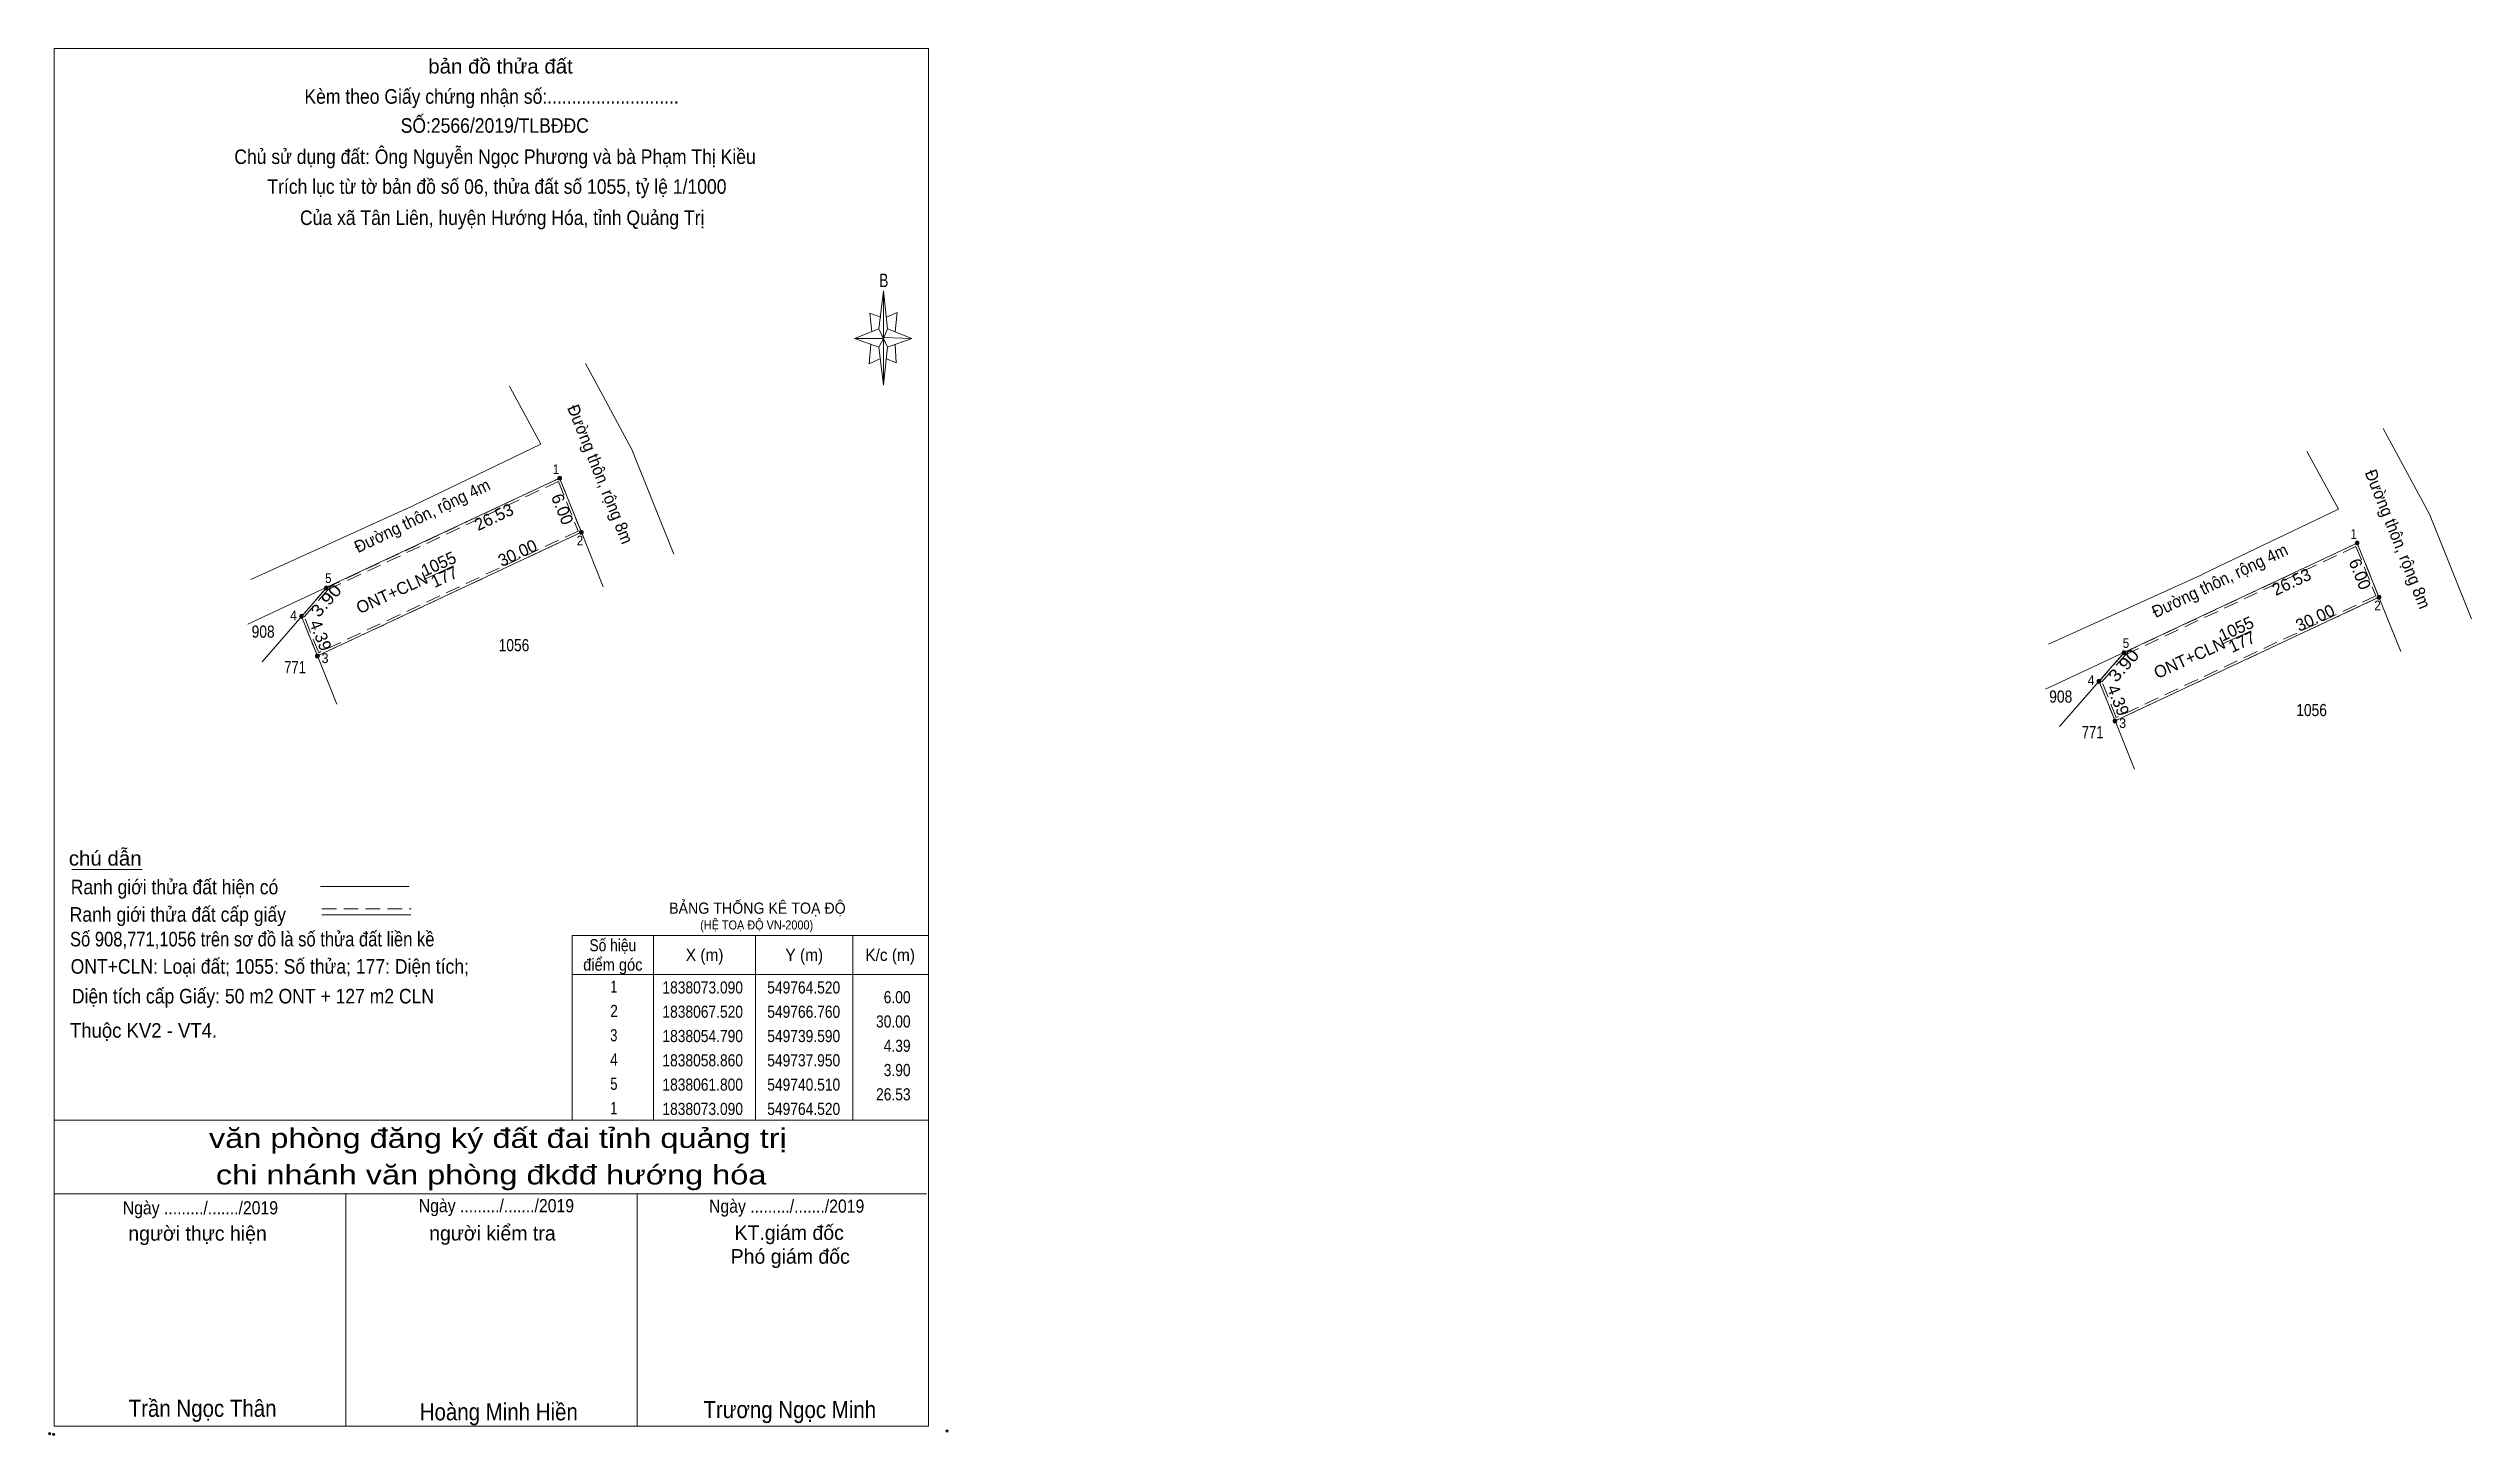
# Model space of a CAD drawing. Header units: metres. Extents: x 549527 to 549776, y 1837981 to 1838124.
import ezdxf
from ezdxf.enums import TextEntityAlignment as Align

# ---------------------------------------------------------------- set-up
doc = ezdxf.new("R2010")
doc.units = ezdxf.units.M
doc.header["$LTSCALE"] = 0.5
doc.header["$PDMODE"] = 32
doc.header["$PDSIZE"] = 0.25
doc.linetypes.add('MEDIUM_DASHED', pattern=[4.5, 3, -1.5])
for name, color, linetype, lineweight in [('1', 7, 'MEDIUM_DASHED', 13), ('10', 7, 'Continuous', 13), ('17', 7, 'Continuous', 13), ('23', 7, 'Continuous', 13), ('5', 7, 'Continuous', 13), ('6', 7, 'Continuous', 13), ('63', 7, 'Continuous', 13)]:
    doc.layers.add(name, color=color, linetype=linetype, lineweight=lineweight)

msp = doc.modelspace()

# ---------------------------------------------------------------- hatches: boundary and pattern name
at = {"layer": '63'}
for points in [[(549579.68, 1838079.77, 1), (549579.28, 1838079.77, 1)], [(549581.92, 1838074.2, 1), (549581.52, 1838074.2, 1)], [(549764.72, 1838073.09, 1), (549764.32, 1838073.09, 1)], [(549555.67, 1838068.48, 1), (549555.27, 1838068.48, 1)], [(549766.96, 1838067.52, 1), (549766.56, 1838067.52, 1)], [(549553.11, 1838065.54, 1), (549552.71, 1838065.54, 1)], [(549554.75, 1838061.47, 1), (549554.35, 1838061.47, 1)], [(549740.71, 1838061.8, 1), (549740.31, 1838061.8, 1)], [(549738.15, 1838058.86, 1), (549737.75, 1838058.86, 1)], [(549739.79, 1838054.79, 1), (549739.39, 1838054.79, 1)]]:
    msp.add_hatch(color=256, dxfattribs=at).paths.add_polyline_path(points)

# ---------------------------------------------------------------- linework, layer by layer
at = {"layer": '1'}
for points in [[(549579.48, 1838079.77), (549581.72, 1838074.2), (549554.55, 1838061.47), (549552.91, 1838065.54), (549555.47, 1838068.48)], [(549579.35, 1838079.43), (549581.4, 1838074.33), (549554.68, 1838061.81), (549553.2, 1838065.49), (549555.62, 1838068.28)], [(549764.52, 1838073.09), (549766.76, 1838067.52), (549739.59, 1838054.79), (549737.95, 1838058.86), (549740.51, 1838061.8)], [(549764.39, 1838072.75), (549766.44, 1838067.65), (549739.72, 1838055.13), (549738.24, 1838058.81), (549740.66, 1838061.6)]]:
    msp.add_lwpolyline(points, close=True, dxfattribs=at)
at = {"layer": '10'}
for p, q in [((549581.72, 1838074.2), (549579.48, 1838079.77)), ((549581.72, 1838074.2), (549583.98, 1838068.6)), ((549766.76, 1838067.52), (549764.52, 1838073.09)), ((549554.55, 1838061.47), (549552.91, 1838065.54)), ((549766.76, 1838067.52), (549769.02, 1838061.92)), ((549556.55, 1838056.51), (549554.55, 1838061.47)), ((549739.59, 1838054.79), (549737.95, 1838058.86)), ((549741.59, 1838049.83), (549739.59, 1838054.79))]:
    msp.add_line(p, q, dxfattribs=at)
at = {"layer": '17'}
msp.add_line((549529.27, 1838039.49), (549536.51, 1838039.49), dxfattribs=at)
at = {"layer": '23'}
for p, q in [((549563.57, 1838076.56), (549577.54, 1838083.27)), ((549586.91, 1838082.74), (549591.25, 1838071.96)), ((549547.4, 1838064.74), (549579.48, 1838079.77)), ((549547.71, 1838069.35), (549563.61, 1838076.58)), ((549748.61, 1838069.88), (549762.58, 1838076.59)), ((549771.95, 1838076.06), (549776.29, 1838065.28)), ((549554.55, 1838061.47), (549581.72, 1838074.2)), ((549732.44, 1838058.06), (549764.52, 1838073.09)), ((549548.85, 1838060.88), (549555.47, 1838068.48)), ((549732.75, 1838062.67), (549748.65, 1838069.9)), ((549739.59, 1838054.79), (549766.76, 1838067.52)), ((549733.89, 1838054.2), (549740.51, 1838061.8))]:
    msp.add_line(p, q, dxfattribs=at)
for points in [[(549582.15, 1838091.57), (549583.48, 1838089.11), (549586.91, 1838082.74)], [(549574.32, 1838089.23), (549574.38, 1838089.11), (549577.54, 1838083.27)], [(549767.19, 1838084.89), (549768.52, 1838082.43), (549771.95, 1838076.06)], [(549759.36, 1838082.55), (549759.42, 1838082.43), (549762.58, 1838076.59)]]:
    msp.add_lwpolyline(points, dxfattribs=at)
at = {"layer": '5'}
for p, q in [((549612.33, 1838095.14), (549612.83, 1838099.04)), ((549613.23, 1838095.14), (549615.73, 1838094.14)), ((549612.33, 1838093.24), (549609.83, 1838094.14)), ((549613.23, 1838093.24), (549612.83, 1838089.34)), ((549614.03, 1838093.54), (549614.13, 1838091.64)), ((549614.13, 1838091.64), (549613.13, 1838092.04)), ((549527.46, 1838013.7), (549617.46, 1838013.7)), ((549527.46, 1838006.1), (549617.26, 1838006.1)), ((549527.46, 1838006.1), (549617.26, 1838006.1)), ((549527.46, 1838006.1), (549617.26, 1838006.1)), ((549557.46, 1837982.2), (549557.46, 1838006.1)), ((549587.46, 1837982.2), (549587.46, 1838006.1))]:
    msp.add_line(p, q, dxfattribs=at)
for points in [[(549527.46, 1838124), (549617.46, 1838124), (549617.46, 1837982.2), (549527.46, 1837982.2)], [(549612.83, 1838099.04), (549613.23, 1838095.14), (549612.83, 1838094.14)], [(549612.83, 1838094.14), (549609.83, 1838094.14), (549612.33, 1838095.14), (549613.23, 1838093.24), (549615.73, 1838094.14), (549612.83, 1838094.24)], [(549612.83, 1838094.14), (549612.83, 1838089.34), (549612.33, 1838093.24)]]:
    msp.add_lwpolyline(points, close=True, dxfattribs=at)
for points in [[(549612.83, 1838094.14), (549612.33, 1838095.14), (549609.83, 1838094.14)], [(549612.53, 1838096.34), (549611.43, 1838096.74), (549611.63, 1838094.84)], [(549613.13, 1838096.34), (549614.23, 1838096.84), (549614.03, 1838094.84)], [(549611.53, 1838093.54), (549611.33, 1838091.54), (549612.43, 1838092.04)], [(549612.83, 1838094.14), (549613.23, 1838093.24), (549615.73, 1838094.14)], [(549617.46, 1837982.2), (549527.46, 1837982.2), (549527.46, 1838006.1)]]:
    msp.add_lwpolyline(points, dxfattribs=at)
for p in [(549526.99, 1837981.43), (549527.39, 1837981.36)]:
    msp.add_point(p, dxfattribs=at)
at = {"layer": '6'}
for p, q in [((549554.87, 1838037.75), (549564.01, 1838037.75)), ((549555.01, 1838034.82), (549564.15, 1838034.82))]:
    msp.add_line(p, q, dxfattribs=at)
at = {"layer": '6', "linetype": 'MEDIUM_DASHED'}
msp.add_line((549555.01, 1838035.44), (549564.21, 1838035.44), dxfattribs=at)
at = {"layer": '6'}
msp.add_point((549619.36, 1837981.7), dxfattribs=at)
at = {"layer": '63'}
for p, q in [((549565.54, 1838069.36), (549568.57, 1838070.74)), ((549750.58, 1838062.68), (549753.61, 1838064.06)), ((549589.16, 1838032.7), (549589.16, 1838013.7)), ((549599.66, 1838032.7), (549599.66, 1838013.7)), ((549609.66, 1838032.7), (549609.66, 1838013.7)), ((549580.76, 1838028.7), (549617.46, 1838028.7))]:
    msp.add_line(p, q, dxfattribs=at)
msp.add_lwpolyline([(549580.76, 1838032.7), (549617.46, 1838032.7), (549617.46, 1838013.7), (549580.76, 1838013.7)], close=True, dxfattribs=at)
for centre in [(549579.48, 1838079.77), (549581.72, 1838074.2), (549764.52, 1838073.09), (549555.47, 1838068.48), (549766.76, 1838067.52), (549552.91, 1838065.54), (549554.55, 1838061.47), (549740.51, 1838061.8), (549737.95, 1838058.86), (549739.59, 1838054.79)]:
    msp.add_circle(centre, 0.2, dxfattribs=at)

# ---------------------------------------------------------------- texts
at = {"layer": '1'}
for s, p in [('1055', (549567.2808, 1838070.3853)), ('177', (549567.8658, 1838069.0343)), ('ONT+CLN', (549562.4758, 1838067.3973)), ('1055', (549752.3208, 1838063.7053)), ('ONT+CLN', (549747.5158, 1838060.7173)), ('177', (549752.9058, 1838062.3543))]:
    msp.add_text(s, height=1.25, rotation=24.505, dxfattribs=at).set_placement(p, align=Align.CENTER)
for s, height, width, p in [('BẢNG THỐNG KÊ TOẠ ĐỘ ', 1.15, 0.95, (549590.75, 1838034.94)), ('(HỆ TOẠ ĐỘ VN-2000)', 0.93, 0.9, (549593.95, 1838033.32))]:
    msp.add_text(s, height=height, dxfattribs=dict(at, width=width)).set_placement(p)
at = {"layer": '5'}
for s, height, width, p in [('bản đồ thửa đất', 1.5, 1.05, (549573.4, 1838121.42)), ('Kèm theo Giấy chứng nhận số:...........................', 1.5, 0.9, (549572.48, 1838118.31)), ('SỐ:2566/2019/TLBĐĐC', 1.5, 0.9, (549572.805, 1838115.32)), ('Chủ sử dụng đất: Ông Nguyễn Ngọc Phương và bà Phạm Thị Kiều', 1.5, 0.9, (549572.835, 1838112.11)), ('Trích lục từ tờ bản đồ số 06, thửa đất số 1055, tỷ lệ 1/1000 ', 1.5, 0.9, (549573.28, 1838109.04)), ('Của xã Tân Liên, huyện Hướng Hóa, tỉnh Quảng Trị', 1.5, 0.9, (549573.57, 1838105.83)), ('B', 1.378, 0.75, (549612.86, 1838099.44)), ('văn phòng đăng ký đất đai tỉnh quảng trị', 2, 1.25, (549573.125, 1838010.84)), ('chi nhánh văn phòng đkđđ hướng hóa', 2, 1.25, (549572.435, 1838007.08)), ('Ngày ........./......./2019', 1.35, 0.9, (549542.505, 1838004)), ('Ngày ........./......./2019', 1.35, 0.9, (549572.975, 1838004.22)), ('Ngày ........./......./2019', 1.35, 0.9, (549602.855, 1838004.17)), ('Trần Ngọc Thân', 1.75, 0.9, (549542.73, 1837983.16)), ('Hoàng Minh Hiền', 1.75, 0.9, (549573.22, 1837982.8)), ('Trương Ngọc Minh', 1.75, 0.9, (549603.175, 1837983.03))]:
    msp.add_text(s, height=height, dxfattribs=dict(at, width=width)).set_placement(p, align=Align.CENTER)
for s, p in [('người thực hiện', (549542.21, 1838001.29)), ('người kiểm tra', (549572.565, 1838001.31)), ('KT.giám đốc', (549603.115, 1838001.37)), ('Phó giám đốc', (549603.22, 1837998.92))]:
    msp.add_text(s, height=1.5, dxfattribs=at).set_placement(p, align=Align.CENTER)
at = {"layer": '6'}
for s, width, p in [('chú dẫn', 1.05, (549528.96, 1838039.9)), ('Ranh giới thửa đất hiện có ', 0.9, (549529.16, 1838036.94)), ('Ranh giới thửa đất cấp giấy', 0.9, (549529.05, 1838034.12)), ('Số 908,771,1056 trên sơ đồ là số thửa đất liền kề', 0.85, (549529.08, 1838031.58)), ('ONT+CLN: Loại đất; 1055: Số thửa; 177: Diện tích;', 0.9, (549529.15, 1838028.77)), ('Diện tích cấp Giấy: 50 m2 ONT + 127 m2 CLN', 0.9, (549529.28, 1838025.71)), ('Thuộc KV2 - VT4.', 0.95, (549529.08, 1838022.18))]:
    msp.add_text(s, height=1.5, dxfattribs=dict(at, width=width)).set_placement(p)
at = {"layer": '63'}
for s, rotation, width, p in [('Đường thôn, rộng 8m', 291.908, 0.95, (549583.0833, 1838079.9532)), ('Đường thôn, rộng 8m', 291.908, 0.95, (549768.1233, 1838073.2732)), ('Đường thôn, rộng 4m', 25.656, 0.95, (549565.6044, 1838075.3422)), ('Đường thôn, rộng 4m', 25.656, 0.95, (549750.6444, 1838068.6622)), ('3.90', 48.952, 1.15, (549555.914, 1838066.7646)), ('3.90', 48.952, 1.15, (549740.954, 1838060.0846))]:
    msp.add_text(s, height=1.25, rotation=rotation, dxfattribs=dict(at, width=width)).set_placement(p, align=Align.CENTER)
for s, height, width, p in [(' 1', 1, 0.9, (549579.45, 1838080.2)), (' 2', 1, 0.9, (549581.91, 1838072.85)), (' 1', 1, 0.9, (549764.49, 1838073.52)), (' 5', 1, 0.9, (549556.01, 1838068.98)), (' 4', 1, 0.95, (549552.44, 1838065.15)), (' 2', 1, 0.9, (549766.95, 1838066.17)), (' 5', 1, 0.9, (549741.05, 1838062.3)), (' 3', 1, 0.95, (549555.69, 1838060.74)), (' 4', 1, 0.95, (549737.48, 1838058.47)), (' 3', 1, 0.95, (549740.73, 1838054.06)), ('6.00', 1.25, 0.85, (549615.61, 1838025.73)), ('30.00', 1.25, 0.85, (549615.61, 1838023.23)), ('4.39', 1.25, 0.85, (549615.61, 1838020.73)), ('3.90', 1.25, 0.85, (549615.61, 1838018.23)), ('26.53', 1.25, 0.85, (549615.61, 1838015.73))]:
    msp.add_text(s, height=height, dxfattribs=dict(at, width=width)).set_placement(p, align=Align.RIGHT)
for s, rotation, p in [('6.00', 291.908, (549579.188, 1838076.3532)), ('26.53', 25.184, (549572.9841, 1838075.2112)), ('30.00', 25.105, (549575.4098, 1838071.5148)), ('26.53', 25.184, (549758.0241, 1838068.5312)), ('6.00', 291.908, (549764.228, 1838069.6732)), ('30.00', 25.105, (549760.4498, 1838064.8348)), ('4.39', 291.947, (549554.2971, 1838063.3686)), ('4.39', 291.947, (549739.3371, 1838056.6886))]:
    msp.add_text(s, height=1.25, rotation=rotation, dxfattribs=at).set_placement(p, align=Align.CENTER)
for s, width, p in [('908', 0.85, (549548.965, 1838063.35)), ('1056', 0.85, (549574.785, 1838061.96)), ('771', 0.8, (549552.25, 1838059.69)), ('908', 0.85, (549734.005, 1838056.67)), ('1056', 0.85, (549759.825, 1838055.28)), ('771', 0.8, (549737.29, 1838053.01)), ('điểm góc', 0.9, (549584.96, 1838029.08)), ('Số hiệu', 0.85, (549584.96, 1838031.08)), ('X (m)', 0.95, (549594.41, 1838030.08)), ('Y (m)', 0.95, (549604.665, 1838030.08)), ('K/c (m)', 0.95, (549613.505, 1838030.08)), (' 1', 0.75, (549584.88, 1838026.81)), ('1838073.090', 0.85, (549594.21, 1838026.73)), ('549764.520', 0.85, (549604.61, 1838026.73)), (' 2', 0.85, (549584.885, 1838024.31)), ('1838067.520', 0.85, (549594.21, 1838024.23)), ('549766.760', 0.85, (549604.61, 1838024.23)), (' 3', 0.8, (549584.875, 1838021.81)), ('1838054.790', 0.85, (549594.21, 1838021.73)), ('549739.590', 0.85, (549604.61, 1838021.73)), (' 4', 0.85, (549584.88, 1838019.31)), ('1838058.860', 0.85, (549594.21, 1838019.23)), ('549737.950', 0.85, (549604.61, 1838019.23)), (' 5', 0.8, (549584.885, 1838016.81)), ('1838061.800', 0.85, (549594.21, 1838016.73)), ('549740.510', 0.85, (549604.61, 1838016.73)), (' 1', 0.75, (549584.88, 1838014.31)), ('1838073.090', 0.85, (549594.21, 1838014.23)), ('549764.520', 0.85, (549604.61, 1838014.23))]:
    msp.add_text(s, height=1.25, dxfattribs=dict(at, width=width)).set_placement(p, align=Align.CENTER)

doc.saveas('drawing.dxf')
